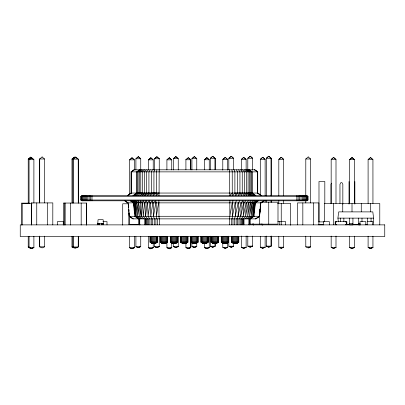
<?xml version="1.0" encoding="UTF-8"?>
<svg xmlns="http://www.w3.org/2000/svg" width="405" height="405" viewBox="0 0 405 405"><rect width="100%" height="100%" fill="white"/><g stroke="black" fill="none" stroke-linecap="round" stroke-linejoin="round"><path stroke-width="0.61" d="M158.963 195.63L158.973 193.048L146.6 193.048L146.6 171.872L148.215 169.806M229.837 193.048L229.832 195.63L232.257 193.048L232.237 171.872L231.913 169.806M232.03 218.867L232.435 216.285L232.576 202.652M234.465 218.867L235.295 216.285L235.583 202.652M236.834 218.867L238.079 216.285L238.51 202.652M229.681 218.867L229.777 216.285M159.165 169.806L159.074 193.048M239.102 218.867L240.747 216.285L241.319 202.652M242.529 169.806L244.423 171.872L244.281 195.63L242.256 193.043L242.261 171.872L240.651 169.806M243.967 202.652L243.202 216.285L246.159 202.581M246.422 202.652L245.531 216.285L248.412 202.581M138.485 202.652L141.229 216.285L142.185 202.652M248.65 202.652L247.642 216.285L250.391 202.652M260.086 209.471L259.554 216.285L255.869 218.867L132.951 218.867L129.256 216.285L128.081 202.652M260.233 207.613L260.425 205.132M250.619 202.652L249.515 216.285L252.107 202.652M252.3 202.652L251.115 216.285L253.52 202.652M91.986 195.63L91.986 200.794M296.85 200.794L296.85 195.63M253.677 202.652L252.426 216.285L254.608 202.652M144.6 202.652L143.329 216.285L142.439 202.652M254.725 202.652L253.434 216.285L255.302 202.652M259.433 215.045L259.544 213.81M259.777 211.329L259.954 209.471M260.187 206.99L260.359 205.132M254.056 216.285L255.433 202.034M255.778 218.867L259.448 216.285L260.739 202.652M97.691 224.805L98.056 219.702L103.159 219.702L103.523 224.805M259.423 216.285L260.85 202.652L259.554 216.285L129.256 216.285L128.734 209.471M147.602 218.867L145.582 216.285L147.207 202.652M338.372 221.874L337.917 218.128L338.681 211.886L372.818 211.886L373.587 218.128L372.818 224.375M149.977 202.652L148.134 216.285L147.506 202.652M232.617 202.859L232.926 200.794M152.867 202.652L150.771 216.285L150.29 202.652M156.907 169.806L156.558 171.872L156.558 193.048L156.122 195.63L158.973 193.048M154.351 218.867L153.495 216.285L155.844 202.652M158.654 202.652L156.34 216.285L156.183 202.652M232.262 202.652L229.817 216.285L229.817 202.652M232.429 216.285L235.244 202.652M235.27 216.285L238.196 202.581M238.039 216.285L241.015 202.581M240.697 216.285L243.683 202.581M90.71 195.63L90.71 200.794M255.925 195.63L252.28 193.048L244.407 193.043L242.261 193.048L241.572 195.63L239.927 193.043L238.707 195.63L237.462 193.043L234.885 193.048L232.647 195.63L232.257 193.048M298.126 200.794L298.126 195.63M235.639 202.859L236.292 200.794M154.614 169.806L153.93 171.872L153.93 193.048L153.075 195.63L156.558 193.048L151.359 193.038L147.263 195.63L148.913 193.048L148.913 171.872L150.24 169.806M154.183 243.4L154.669 242.109L154.669 236.53M164.364 243.4L164.845 242.109L164.845 236.53M174.54 243.4L175.021 242.109L175.021 236.53M184.715 243.4L185.196 242.109L185.196 236.53M194.891 243.4L195.372 242.109L195.372 236.53M205.067 243.4L205.548 242.109L205.548 236.53M215.242 243.4L215.723 242.109L215.723 236.53M225.418 243.4L225.899 242.109L225.899 236.53M235.594 243.4L236.074 242.109L236.074 236.53M146.6 193.048L144.453 193.048L144.453 171.872L146.342 169.806M89.459 195.63L89.125 196.405L89.125 200.019L89.459 200.794M299.376 200.794L299.71 200.019L299.71 196.405L299.376 195.63M238.58 202.859L239.573 200.794M151.359 193.038L150.108 195.63L153.93 193.048M152.381 169.806L151.369 171.872L151.369 193.048M331.624 183.161L331.001 184.234L331.001 203.518M88.255 195.63L87.794 196.405L87.794 200.019L88.255 200.794M300.581 200.794L301.036 200.019L301.036 196.405L300.581 195.63M241.405 202.859L242.716 200.794L244.068 202.859L245.683 200.794M154.629 243.4L155.555 242.109L155.555 236.53M164.805 243.4L165.731 242.109L165.731 236.53M174.98 243.4L175.907 242.109L175.907 236.53M185.156 243.4L186.082 242.109L186.082 236.53M195.331 243.4L196.263 242.109L196.263 236.53M205.507 243.4L206.439 242.109L206.439 236.53M215.683 243.4L216.614 242.109L216.614 236.53M225.858 243.4L226.79 242.109L226.79 236.53M236.034 243.4L236.965 242.109L236.965 236.53M87.11 195.63L86.538 196.405L86.538 200.019L87.11 200.794M301.725 200.794L302.297 200.019L302.297 196.405L301.725 195.63M241.248 218.867L243.263 216.285M144.453 193.048L142.499 193.048L142.499 171.872L144.641 169.806M86.052 195.63L85.369 196.405L85.369 200.019L86.052 200.794M302.783 200.794L303.466 200.019L303.466 196.405L302.783 195.63M243.233 218.867L245.597 216.285M246.534 202.859L248.432 200.794M85.085 195.63L84.301 196.405L84.301 200.019L85.085 200.794M303.75 200.794L304.535 200.019L304.535 196.405L303.75 195.63M155.004 243.4L156.32 242.109L156.32 236.53M165.179 243.4L166.495 242.109L166.495 236.53M175.36 243.4L176.671 242.109L176.671 236.53M185.536 243.4L186.847 242.109L186.847 236.53M195.711 243.4L197.022 242.109L197.022 236.53M205.887 243.4L207.203 242.109L207.203 236.53M216.062 243.4L217.379 242.109L217.379 236.53M226.238 243.4L227.554 242.109L227.554 236.53M236.414 243.4L237.73 242.109L237.73 236.53M245.035 218.867L247.713 216.285M248.771 202.859L250.928 200.794M84.23 195.63L83.359 196.405L83.359 200.019L84.23 200.794M142.499 193.048L136.561 193.048L132.921 195.63M304.606 200.794L305.476 200.019L305.476 196.405L304.606 195.63M143.132 169.806L140.773 171.872L140.793 193.033L137.821 195.63M246.63 218.867L249.586 216.285M250.756 202.859L253.135 200.794M39.695 202.91L39.695 158.983L42.125 156.932M75.35 157.894L74.388 157.074L71.963 159.124L78.261 159.124L78.286 203.052L78.261 159.124L75.851 157.074L73.432 159.124L73.457 203.052M74.414 157.074L71.989 159.124L71.989 203.052M75.279 157.074L72.829 159.124L72.829 203.052M305.775 196.01L305.8 158.983L308.22 156.932M83.496 195.63L82.549 196.405L82.549 200.019L83.496 200.794M305.34 200.794L306.286 200.019L306.286 196.405L305.34 195.63M141.836 169.806L139.29 171.872L139.29 193.048L142.514 193.033L139.826 195.63L144.464 193.033L142.089 195.63L146.605 193.033L144.58 195.63L148.913 193.033M136.105 195.63L139.31 193.038L137.138 193.048L133.609 195.63M247.992 218.867L251.186 216.285M252.447 202.859L255.018 200.794M155.297 243.4L156.907 242.109L156.907 236.53M165.473 243.4L167.083 242.109L167.083 236.53M175.648 243.4L177.258 242.109L177.258 236.53M185.824 243.4L187.434 242.109L187.434 236.53M196 243.4L197.61 242.109L197.61 236.53M206.175 243.4L207.785 242.109L207.785 236.53M216.351 243.4L217.961 242.109L217.961 236.53M226.527 243.4L228.136 242.109L228.136 236.53M236.707 243.4L238.317 242.109L238.317 236.53M82.893 195.63L81.886 196.405L81.886 200.019L82.893 200.794M305.942 200.794L306.95 200.019L306.95 196.405L305.942 195.63M140.778 169.806L138.075 171.872L138.075 193.048L134.693 195.63M252.492 216.285L249.105 218.867L249.095 224.826M253.834 202.859L256.557 200.794M82.438 195.63L81.38 196.405L81.38 200.019L82.438 200.794M139.958 169.806L137.138 171.872L137.158 193.043M306.398 200.794L307.456 200.019L307.456 196.405L306.398 195.63M249.951 218.867L253.489 216.285M254.887 202.859L257.732 200.794M155.48 243.4L157.277 242.109L157.277 236.53M165.655 243.4L167.452 242.109L167.452 236.53M175.831 243.4L177.628 242.109L177.628 236.53M186.006 243.4L187.804 242.109L187.804 236.53M196.182 243.4L197.979 242.109L197.979 236.53M206.358 243.4L208.155 242.109L208.155 236.53M216.533 243.4L218.33 242.109L218.33 236.53M226.709 243.4L228.506 242.109L228.506 236.53M236.89 243.4L238.682 242.109L238.682 236.53M139.416 169.806L136.525 171.872L136.525 193.048M128.147 195.306L131.306 193.048M260.795 202.859L263.204 201.138M250.498 218.867L254.112 216.285M82.124 195.63L81.035 196.405L81.035 200.019L82.124 200.794M306.712 200.794L307.8 200.019L307.8 196.405L306.712 195.63M127.54 195.63L131.185 193.048M255.53 202.859L258.446 200.794M260.947 202.859L263.858 200.794M134.263 169.806L131.347 171.872L131.347 193.048M255.661 218.867L259.306 216.285M127.418 195.63L131.078 193.048L257.757 193.048L261.417 195.63M263.999 200.794L261.068 202.859L127.752 202.859L124.826 200.794M134.156 169.806L131.215 171.872L131.215 193.048M80.858 196.405L81.962 195.63L306.874 195.63L307.977 196.405L307.977 200.019L306.874 200.794L81.962 200.794L80.858 200.019L80.858 196.405L307.977 196.405M131.109 193.048L131.109 171.872L134.065 169.806L254.77 169.806L257.722 171.872L257.722 193.048M157.398 236.53L157.398 242.109L155.54 243.4L151.885 243.4L150.027 242.109L150.027 236.53M167.574 236.53L167.574 242.109L165.716 243.4L162.061 243.4L160.203 242.109L160.203 236.53M177.755 236.53L177.755 242.109L175.891 243.4L172.236 243.4L170.378 242.109L170.378 236.53M187.93 236.53L187.93 242.109L186.067 243.4L182.412 243.4L180.554 242.109L180.554 236.53M198.106 242.109L196.243 243.4L192.588 243.4L190.73 242.109L198.106 242.109L198.106 236.53M208.281 236.53L208.281 242.109L206.423 243.4L202.768 243.4L200.905 242.109L200.905 236.53M218.457 236.53L218.457 242.109L216.599 243.4L212.944 243.4L211.081 242.109L211.081 236.53M228.633 236.53L228.633 242.109L226.775 243.4L223.12 243.4L221.257 242.109L221.257 236.53M238.808 236.53L238.808 242.109L236.95 243.4L233.295 243.4L231.437 242.109L231.437 236.53M44.525 236.171L44.525 246.837L42.135 247.916L39.695 246.837L39.695 236.171M190.745 236.317L190.745 247.612L188.33 248.69L185.905 247.612L185.905 243.223M266.318 236.08L266.323 246.119L268.738 247.197L271.158 246.119L271.147 236.08L271.158 246.119L268.738 247.197L266.318 246.119M190.745 247.612L188.33 248.69L185.915 247.612L190.745 247.612L190.73 236.53M215.131 243.081L215.131 246.215L212.711 247.293L210.291 246.215L210.291 236.176M75.355 247.627L74.353 248.057L71.963 246.984L71.989 236.312M77.198 247.197L75.219 248.057L72.829 246.984L72.829 236.312M305.775 236.171L305.8 246.837L308.19 247.916L310.61 246.837L310.61 236.171M308.19 247.916L310.63 246.837M271.158 158.264L266.323 158.264L268.753 156.214L271.158 158.264L271.158 195.919L271.147 158.264L268.753 156.214L266.318 158.264L266.323 195.919M215.131 169.654L215.131 158.36L210.296 158.36L210.296 169.654M159.246 170.054L159.256 158.76L154.421 158.76L154.421 170.054M39.695 158.983L44.525 158.983L44.525 202.91M305.775 158.983L310.61 158.983M30.041 159.195L28.228 159.195L28.228 203.128M190.74 159.757L188.34 157.707L185.915 159.757L188.34 157.707L190.745 159.757L190.74 169.796L190.745 159.757L185.915 159.757L185.915 169.796M131.109 171.872L257.722 171.872M80.858 200.019L307.977 200.019M261.944 202.191L277.997 202.191L277.997 224.157L248.994 224.157M31.418 224.876L31.418 202.91L52.822 202.91L52.797 224.876M63.691 203.052L86.559 203.052L86.559 225.018M29.433 203.128L21.379 203.128L21.384 225.089M277.521 203.285L290.491 203.285L290.486 225.251M342.843 203.437L324.324 203.437L324.324 221.636M32.086 203.639L22.219 203.639L22.219 224.972M128.279 203.781L122.715 203.781L122.715 225.119M337.917 218.128L373.587 218.128M102.921 221.596L107.001 221.596L107.001 224.876M277.795 221.596L285.606 221.596L285.606 224.876M318.811 221.889L323.828 221.889M97.691 223.347L103.523 223.347M349.51 223.484L352.932 223.484M358.567 223.484L360.283 223.484M97.691 223.712L99.514 223.712M101.701 223.712L103.523 223.712M346.27 224.375L349.429 224.375M352.588 224.375L358.911 224.375M365.234 224.375L367.76 224.375M97.691 224.441L99.514 224.441M101.701 224.441L103.523 224.441M262.764 224.542L261.751 224.345M140.176 224.653L129.068 224.653L129.068 213.359M318.735 224.76L323.605 224.76M360.283 224.897L358.567 224.897L358.567 218.128M150.027 242.109L157.398 242.109M160.203 242.109L167.574 242.109M170.378 242.109L177.755 242.109M180.554 242.109L187.93 242.109M200.905 242.109L208.281 242.109M211.081 242.109L218.457 242.109M221.257 242.109L228.633 242.109M231.437 242.109L238.808 242.109M266.323 246.119L271.158 246.119M215.131 246.215L210.291 246.215L212.711 247.293L215.121 246.215L215.121 243.081M39.695 246.837L44.525 246.837M305.775 246.837L310.61 246.837M71.963 246.984L78.261 246.984L78.286 236.312L78.261 246.984L75.816 248.057L73.432 246.984M29.433 247.055L28.228 247.055L28.228 236.383M242.261 193.048L237.462 193.043L235.715 195.63L234.895 193.043L234.885 171.872L234.217 169.806M255.261 195.63L251.707 193.048L249.576 193.043L249.596 171.872L247.04 169.806M254.193 195.63L250.786 193.043L249.576 193.043L252.791 195.63L248.098 193.043L248.113 171.872L245.749 169.806M244.407 193.043L246.787 195.63L246.367 193.043L246.382 171.872L244.24 169.806M156.133 202.859L155.814 200.794L153.136 202.859L152.472 200.794L150.22 202.859L149.217 200.794L147.42 202.859L146.099 200.794L144.777 202.859L143.157 200.794L142.327 202.859L140.429 200.794L140.1 202.859L137.948 200.794L138.125 202.859L133.868 200.794L136.434 202.859L132.324 200.794L135.042 202.859L131.134 200.794L133.974 202.859L130.385 200.794L133.301 202.859M254.679 169.806L257.62 171.872L257.62 193.048M129.372 216.285L133.048 218.867M254.573 169.806L257.489 171.872L257.489 193.048M257.651 193.048L261.291 195.63M124.963 200.794L127.879 202.859M129.514 216.285L133.164 218.867M249.424 169.806L252.31 171.872L252.31 193.048M257.529 193.048L260.688 195.306M125.621 201.138L127.545 202.515M134.718 216.285L138.328 218.867M233.356 243.4L231.559 242.109L231.559 236.53M223.18 243.4L221.383 242.109L221.383 236.53M213.005 243.4L211.207 242.109L211.207 236.53M202.829 243.4L201.032 242.109L201.032 236.53M192.653 243.4L190.856 242.109L190.856 236.53M182.478 243.4L180.681 242.109L180.681 236.53M172.302 243.4L170.505 242.109L170.505 236.53M162.121 243.4L160.329 242.109L160.329 236.53M151.946 243.4L150.154 242.109L150.154 236.53M248.898 169.806L251.728 171.872L251.728 193.048M135.366 216.285L138.895 218.867M248.093 169.806L250.806 171.872L250.806 193.048M136.379 216.285L139.755 218.867L139.73 224.826M233.538 243.4L231.928 242.109L231.928 236.53M223.363 243.4L221.753 242.109L221.753 236.53M213.187 243.4L211.577 242.109L211.577 236.53M203.011 243.4L201.401 242.109L201.401 236.53M192.836 243.4L191.226 242.109L191.226 236.53M182.66 243.4L181.05 242.109L181.05 236.53M172.484 243.4L170.875 242.109L170.875 236.53M162.304 243.4L160.694 242.109L160.694 236.53M152.128 243.4L150.518 242.109L150.518 236.53M137.69 216.285L140.874 218.867M42.105 156.932L44.55 158.983M308.2 156.932L310.63 158.983L310.61 202.91M75.254 157.074L77.208 158.714M215.131 158.36L212.726 156.31L210.291 158.36L212.726 156.31L215.121 158.36L215.121 169.654M159.256 158.76L156.851 156.71L154.416 158.76L156.851 156.71L159.246 158.76M248.098 193.043L251.07 195.63L246.367 193.043L249.06 195.63M135.751 200.794L138.125 202.859M139.29 216.285L142.241 218.867M141.158 216.285L143.831 218.867M233.832 243.4L232.516 242.109L232.516 236.53M223.651 243.4L222.34 242.109L222.34 236.53M213.475 243.4L212.164 242.109L212.164 236.53M203.3 243.4L201.989 242.109L201.989 236.53M193.124 243.4L191.808 242.109L191.808 236.53M182.949 243.4L181.632 242.109L181.632 236.53M172.773 243.4L171.457 242.109L171.457 236.53M162.597 243.4L161.281 242.109L161.281 236.53M152.422 243.4L151.106 242.109L151.106 236.53M143.264 216.285L145.628 218.867M234.206 243.4L233.28 242.109L233.28 236.53M224.031 243.4L223.104 242.109L223.104 236.53M213.855 243.4L212.929 242.109L212.929 236.53M203.68 243.4L202.748 242.109L202.748 236.53M193.504 243.4L192.572 242.109L192.572 236.53M183.328 243.4L182.397 242.109L182.397 236.53M173.153 243.4L172.221 242.109L172.221 236.53M162.977 243.4L162.046 242.109L162.046 236.53M152.801 243.4L151.87 242.109L151.87 236.53M148.083 216.285L149.734 218.867M238.616 169.806L239.932 171.872L239.932 193.048M150.731 216.285L151.996 218.867M236.464 169.806L237.462 171.872L237.462 193.048M261.033 223.606L261.508 224.583A0.759 0.759 0 0 0 262.111 224.876M234.647 243.4L234.166 242.109L234.166 236.53M224.471 243.4L223.99 242.109L223.99 236.53M214.296 243.4L213.815 242.109L213.815 236.53M204.12 243.4L203.639 242.109L203.639 236.53M193.944 243.4L193.463 242.109L193.463 236.53M183.769 243.4L183.288 242.109L183.288 236.53M173.593 243.4L173.112 242.109L173.112 236.53M163.417 243.4L162.937 242.109L162.937 236.53M153.242 243.4L152.761 242.109L152.761 236.53M136.769 202.652L139.366 216.285L138.262 202.652M135.351 202.652L137.761 216.285L136.576 202.652M156.335 216.285L156.77 218.867M134.252 202.652L136.444 216.285L135.194 202.652M133.534 202.652L135.427 216.285L134.131 202.652M133.392 202.034L134.774 216.285M128.405 204.51L128.577 206.373M128.871 209.471L128.987 210.711M129.215 213.187L129.392 215.045M128.345 204.51L128.588 207.613M140.226 202.652L141.229 216.285M144.879 202.652L145.643 216.285M159.013 216.285L159.124 218.867M229.66 169.806L229.736 193.048M153.196 202.652L153.515 216.285M229.893 200.794L229.898 202.859M158.881 200.794L158.887 202.859M158.968 202.652L158.973 216.285M379.784 224.902L379.779 203.563L342.746 203.563L342.751 211.719M373.086 224.876L373.086 221.596L367.254 221.596L367.254 224.876M372.944 203.563L372.934 159.636L370.54 157.585L368.099 159.636L368.099 203.563M372.934 236.196L372.944 247.49L370.524 248.569L368.099 247.49L368.099 236.196M371.051 218.128L371.051 221.748M370.529 203.563L370.529 211.719M367.629 218.128L367.629 221.748M365.796 224.876L365.796 221.596L359.964 221.596L359.964 224.876M361.994 218.128L361.994 221.748M361.265 203.563L361.265 211.719M354.851 181.546L354.851 204.09M354.421 203.563L354.431 159.636L352.026 157.585L349.586 159.636L349.586 203.563M354.431 236.196L354.421 247.49L352.011 248.569L349.586 247.49L349.596 236.196M352.932 218.128L352.932 224.897L349.51 224.897L349.51 218.128M352.011 203.563L352.011 211.719M349.024 181.546L349.024 204.14M346.842 224.876L346.842 221.596L335.178 221.596L335.178 224.876M345.384 221.596L345.384 221.96L346.477 221.96L346.477 224.512L345.384 224.512L345.384 224.876M343.87 218.128L343.87 221.748M342.838 204.14L342.838 184.234L341.906 182.625L340.899 182.625L339.967 184.234L339.967 203.452M340.448 218.128L340.448 221.748M336.636 221.596L336.636 221.96L335.542 221.96L335.542 224.512L336.636 224.512L336.636 224.876M335.993 203.437L336.003 159.509L333.599 157.459L331.163 159.509L331.168 203.437M336.003 236.069L335.993 247.369L333.583 248.442L331.163 247.369L331.168 236.069M333.588 203.437L333.588 224.775M329.346 224.876L329.346 221.596L323.514 221.596L323.514 224.876M324.815 203.528L324.815 181.546L318.988 181.546L318.988 221.889M318.882 224.876L318.907 202.91L297.503 202.91L297.528 224.876M313.526 202.91L313.526 224.876M305.775 200.399L305.775 202.91M302.834 202.91L302.834 224.876M283.642 195.757L283.652 159.357L281.247 157.307L278.807 159.357L278.817 195.757M283.642 200.774L283.652 203.285M283.652 236.545L283.642 247.212L281.232 248.29L278.807 247.212L278.807 236.545M281.237 203.285L281.237 221.484M281.232 221.596L281.232 224.876M279.774 221.596L279.774 224.876M278.807 200.774L278.817 203.285M268.743 202.191L268.743 224.157M266.318 200.936L266.323 202.191M265.138 195.757L265.128 159.357L262.734 157.307L260.293 159.357L260.293 195.129M265.138 200.774L265.128 202.029M265.138 236.545L265.128 247.212L262.718 248.29L260.293 247.212L260.304 236.545M262.718 223.995L262.718 225.251M259.483 213.486L259.483 224.157M253.454 223.995L253.459 225.251M252.973 223.464L252.978 224.719M252.644 170.186L252.634 158.264L250.239 156.214L247.799 158.264L247.809 170.186M252.644 236.08L252.634 246.119L250.224 247.197L247.799 246.119L247.809 236.08M250.229 218.508L250.229 224.157M249.222 218.867L249.222 224.826M249.166 218.867L249.166 224.826M246.139 170.12L246.129 159.454L243.734 157.403L241.299 159.454L241.299 170.12M246.139 236.014L246.129 247.308L243.719 248.386L241.299 247.308L241.299 236.014M243.997 218.867L243.997 224.826M243.587 218.867L243.587 224.826M243.005 218.867L243.005 224.826M242.241 218.867L242.241 224.826M241.309 218.867L241.309 224.826M240.216 218.867L240.216 224.826M238.98 218.867L238.98 224.826M237.619 218.867L237.619 224.826M236.145 218.867L236.145 224.826M235.123 236.53L235.123 243.4M234.591 218.867L234.591 224.826M233.644 169.654L233.634 158.36L231.24 156.31L228.805 158.36L228.815 169.654M233.644 243.081L233.634 246.215L231.23 247.293L228.805 246.215L228.815 236.176M232.966 218.867L232.966 224.826M231.295 218.867L231.295 224.826M229.508 218.867L229.508 224.826M227.615 170.12L227.625 159.454L225.22 157.403L222.785 159.454L222.785 170.12M227.615 242.291L227.625 247.308L225.205 248.386L222.785 247.308L222.785 242.919M224.947 236.53L224.947 243.4M214.772 236.53L214.772 243.4M209.253 169.796L209.258 159.757L206.859 157.707L204.419 159.757L204.429 169.796M209.258 236.317L209.253 247.612L206.844 248.69L204.419 247.612L204.429 243.223M204.596 236.53L204.596 243.4M196.759 169.958L196.769 158.664L194.365 156.613L191.924 158.664L191.935 169.958M196.759 242.757L196.769 246.518L194.349 247.597L191.924 246.518L191.924 242.757M194.415 236.53L194.415 243.4M184.24 236.53L184.24 243.4M178.256 169.958L178.246 158.664L175.851 156.613L173.411 158.664L173.421 169.958M178.256 236.48L178.246 246.518L175.836 247.597L173.411 246.518L173.411 243.385M174.064 236.53L174.064 243.4M171.74 169.892L171.75 159.853L169.346 157.803L166.906 159.853L166.906 169.892M171.74 242.691L171.75 247.708L169.331 248.786L166.906 247.708L166.916 242.691M163.888 236.53L163.888 243.4M159.327 218.867L159.327 224.826M159.256 236.576L159.246 246.615L156.836 247.693L154.416 246.615L154.416 243.481M157.555 218.867L157.555 224.826M155.89 218.867L155.89 224.826M154.264 218.867L154.264 224.826M153.713 236.53L153.713 243.4M153.237 169.892L153.227 159.853L150.832 157.803L148.392 159.853L148.402 169.892M153.227 243.319L153.237 247.708L150.817 248.786L148.392 247.708L148.402 236.414M152.71 218.867L152.71 224.826M151.242 218.867L151.242 224.826M149.88 218.867L149.88 224.826M148.645 218.867L148.645 224.826M147.552 218.867L147.552 224.826M146.61 218.867L146.61 224.826M145.84 218.867L145.84 224.826M145.243 218.867L145.243 224.826M144.823 218.867L144.823 224.826M140.743 170.054L140.743 158.76L138.338 156.71L135.903 158.76L135.908 170.054M140.743 236.576L140.743 246.615L138.323 247.693L135.903 246.615L135.903 236.576M139.659 218.867L139.659 224.826M139.603 218.867L139.603 224.826M138.328 218.376L138.328 224.653M134.394 169.892L134.389 159.853L131.995 157.803L129.554 159.853L129.554 194.37M134.389 236.414L134.394 247.708L131.979 248.786L129.554 247.708L129.554 236.414M129.063 213.359L129.063 224.653M101.701 223.347L101.701 224.805M99.514 223.347L99.514 224.805M86.533 203.052L86.533 225.018M81.177 203.052L81.177 225.018M73.457 236.312L73.457 246.984M70.49 203.052L70.49 225.018M65.18 203.052L65.154 225.018M64.582 203.052L64.557 225.018M63.717 203.052L63.691 225.018M63.261 224.876L63.261 221.596L57.429 221.596L57.429 224.876M47.441 202.91L47.441 224.876M39.715 158.983L39.715 202.91M39.715 236.171L39.715 246.837M36.754 202.91L36.754 224.876M33.888 203.011L33.898 159.707L31.494 157.661L29.059 159.707L29.064 203.639M33.888 236.267L33.898 247.566L31.484 248.64L29.059 247.566L29.059 236.267M31.443 202.91L31.484 224.972M30.653 157.15L28.228 159.195L30.653 157.15L32.577 158.785L30.653 157.15M31.494 157.661L29.064 159.707L33.898 159.707L31.494 157.661M131.995 157.803L129.565 159.853L134.394 159.853L131.995 157.803M138.338 156.71L135.908 158.76L140.743 158.76L138.338 156.71M150.832 157.803L148.402 159.853L153.237 159.853L150.832 157.803M169.346 157.803L166.916 159.853L171.75 159.853L169.346 157.803M175.851 156.613L173.421 158.664L178.256 158.664L175.851 156.613M194.365 156.613L191.935 158.664L196.769 158.664L194.365 156.613M206.859 157.707L204.429 159.757L209.258 159.757L206.859 157.707M225.22 157.403L222.79 159.454L227.625 159.454L225.22 157.403M231.24 156.31L228.815 158.36L233.644 158.36L231.24 156.31M243.734 157.403L241.304 159.454L246.139 159.454L243.734 157.403M250.239 156.214L247.809 158.264L252.644 158.264L250.239 156.214M262.734 157.307L260.304 159.357L265.138 159.357L262.734 157.307M281.247 157.307L278.817 159.357L283.652 159.357L281.247 157.307M333.599 157.459L331.168 159.509L336.003 159.509L333.599 157.459M352.026 157.585L349.596 159.636L354.431 159.636L352.026 157.585M370.54 157.585L368.11 159.636L372.944 159.636L370.54 157.585M33.898 247.566L31.484 248.64L29.064 247.566L33.898 247.566M134.394 247.708L131.979 248.786L129.565 247.708L134.394 247.708M140.743 246.615L138.323 247.693L135.908 246.615L140.743 246.615M153.237 247.708L150.817 248.786L148.402 247.708L153.237 247.708M159.256 246.615L156.836 247.693L154.421 246.615L159.256 246.615M171.75 247.708L169.331 248.786L166.916 247.708L171.75 247.708M178.256 246.518L175.836 247.597L173.421 246.518L178.256 246.518M196.769 246.518L194.349 247.597L191.935 246.518L196.769 246.518M209.258 247.612L206.844 248.69L204.429 247.612L209.258 247.612M227.625 247.308L225.205 248.386L222.79 247.308L227.625 247.308M233.644 246.215L231.23 247.293L228.815 246.215L233.644 246.215M246.139 247.308L243.719 248.386L241.304 247.308L246.139 247.308M252.644 246.119L250.224 247.197L247.809 246.119L252.644 246.119M265.138 247.212L262.718 248.29L260.304 247.212L265.138 247.212M283.652 247.212L281.232 248.29L278.817 247.212L283.652 247.212M336.003 247.369L333.583 248.442L331.168 247.369L336.003 247.369M354.431 247.49L352.011 248.569L349.596 247.49L354.431 247.49M372.944 247.49L370.524 248.569L368.11 247.49L372.944 247.49M384.75 224.876L20.25 224.876L20.25 236.54L384.75 236.54L384.75 224.876M30.643 248.128L28.218 247.055L30.643 248.128M271.158 202.191L271.158 200.936L271.147 202.191"/></g></svg>
